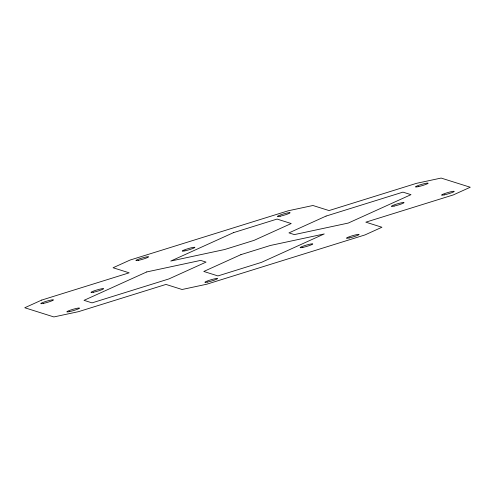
<?xml version="1.0" encoding="UTF-8"?>
<svg xmlns="http://www.w3.org/2000/svg" width="495" height="495" viewBox="0 0 495 495"><rect width="100%" height="100%" fill="white"/><g stroke="black" fill="none" stroke-linecap="round" stroke-linejoin="round"><path stroke-width="0.74" d="M41.735 300.063L24.75 307.754L53.881 316.936L78.532 311.658L165.974 284.427L182.073 289.501L206.724 284.223L364.945 234.939L381.93 227.248L365.83 222.175L453.265 194.937L470.25 187.246L441.119 178.064L416.468 183.342L329.026 210.573L312.927 205.499L288.276 210.777L130.055 260.061L113.07 267.752L129.17 272.825L41.735 300.063M146.743 271.934L84.02 300.341L92.045 302.872L168.925 278.926L206.05 262.109L200.63 260.401L146.743 271.934M233.492 232.65L170.763 261.057L224.65 249.523L254.09 240.353L291.215 223.536L277.058 219.075L233.492 232.65M240.91 254.647L203.785 271.464L217.942 275.925L261.509 262.35L324.237 233.943L270.35 245.477L240.91 254.647M326.075 216.074L288.95 232.891L294.37 234.599L348.257 223.066L410.98 194.659L402.955 192.128L326.075 216.074M207.615 282.051A6.614 0.681 -16.4 0 0 217.546 278.635A6.614 0.681 -16.4 0 0 208.488 280.572A6.614 0.681 -16.4 0 0 207.615 282.051M349.179 237.953A6.614 0.681 -16.4 0 0 359.11 234.537A6.614 0.681 -16.4 0 0 350.052 236.48A6.614 0.681 -16.4 0 0 349.179 237.953M138.612 260.308A6.614 0.681 -16.4 0 0 148.55 256.893A6.614 0.681 -16.4 0 0 139.491 258.829A6.614 0.681 -16.4 0 0 138.612 260.308M280.182 216.21A6.614 0.681 -16.4 0 0 290.113 212.794A6.614 0.681 -16.4 0 0 281.055 214.731A6.614 0.681 -16.4 0 0 280.182 216.21M418.232 186.665A6.614 0.681 -16.4 0 0 428.163 183.243A6.614 0.681 -16.4 0 0 419.104 185.186A6.614 0.681 -16.4 0 0 418.232 186.665M444.293 194.875A6.614 0.681 -16.4 0 0 454.231 191.46A6.614 0.681 -16.4 0 0 445.172 193.397A6.614 0.681 -16.4 0 0 444.293 194.875M69.566 311.603A6.614 0.681 -16.4 0 0 79.497 308.181A6.614 0.681 -16.4 0 0 70.439 310.124A6.614 0.681 -16.4 0 0 69.566 311.603M43.498 303.385A6.614 0.681 -16.4 0 0 53.429 299.97A6.614 0.681 -16.4 0 0 44.377 301.907A6.614 0.681 -16.4 0 0 43.498 303.385M93.673 292.186A6.614 0.681 -16.4 0 0 103.603 288.771A6.614 0.681 -16.4 0 0 94.545 290.714A6.614 0.681 -16.4 0 0 93.673 292.186M184.951 250.847A6.614 0.681 -16.4 0 0 194.881 247.432A6.614 0.681 -16.4 0 0 185.823 249.369A6.614 0.681 -16.4 0 0 184.951 250.847M394.125 206.075A6.614 0.681 -16.4 0 0 404.056 202.659A6.614 0.681 -16.4 0 0 394.998 204.596A6.614 0.681 -16.4 0 0 394.125 206.075M302.847 247.413A6.614 0.681 -16.4 0 0 312.778 243.998A6.614 0.681 -16.4 0 0 303.72 245.935A6.614 0.681 -16.4 0 0 302.847 247.413"/></g></svg>
